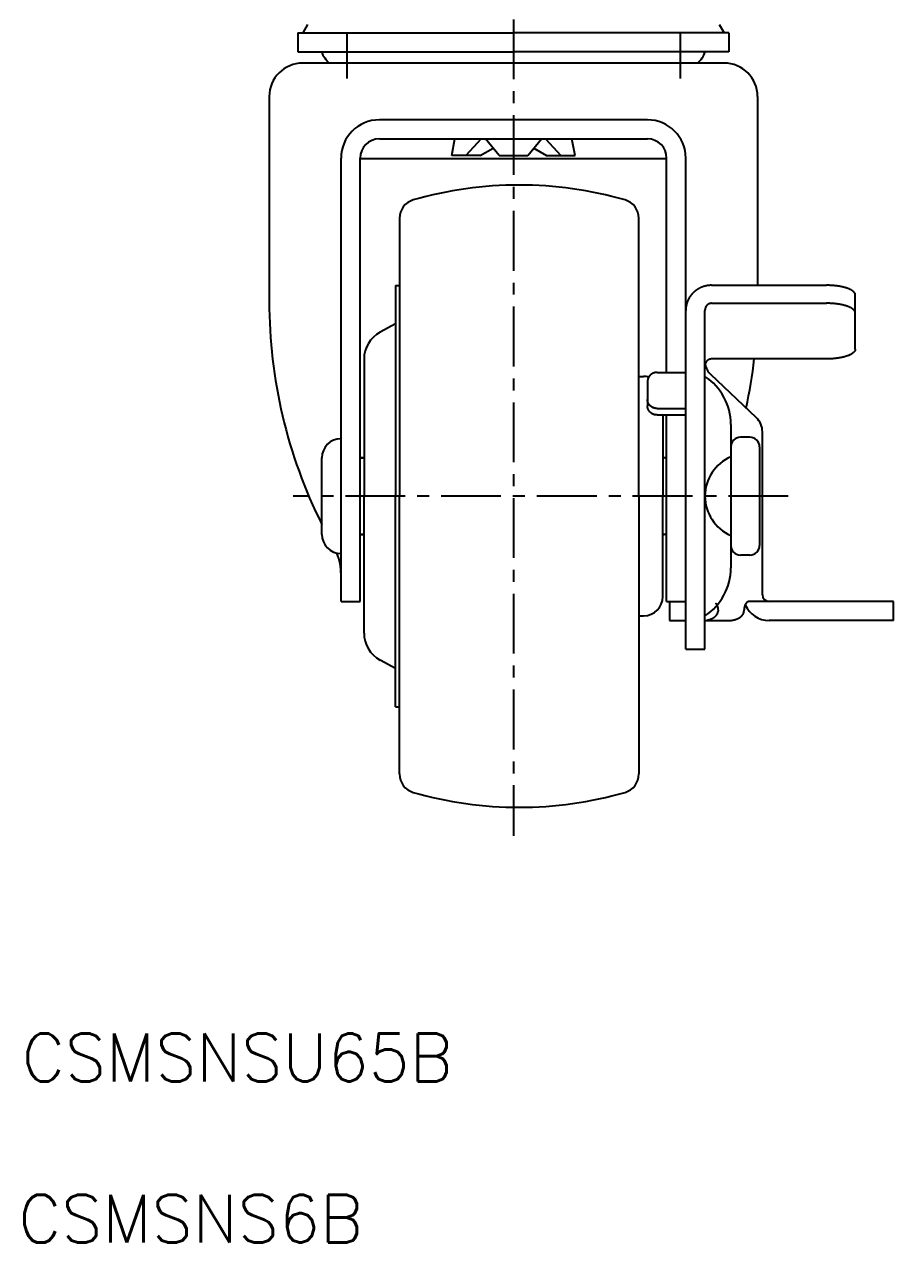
# Model space of a CAD drawing. Extents: x 0 to 216, y -1 to 251.
# Drawn here: x -0.4 to 90.4, y -0.6 to 126.6 of the extents above; entities that cross this region are included whole.
import ezdxf

# ---------------------------------------------------------------- set-up
doc = ezdxf.new("R2010")
doc.units = 0
doc.header["$LTSCALE"] = 5
doc.linetypes.add('CENTER', pattern=[2, 1.25, -0.25, 0.25, -0.25])
doc.layers.get('0').update_dxf_attribs({"linetype": 'CONTINUOUS'})
doc.layers.add('CENTER', color=1, linetype='CENTER')
doc.styles.get("Standard").update_dxf_attribs({"font": 'txt.shx'})

msp = doc.modelspace()

# ---------------------------------------------------------------- linework, layer by layer
at = {"color": 7, "linetype": 'CONTINUOUS'}
for p, q in [((29.180045, 126.607896), (28.670323, 125.725033)), ((72.160602, 126.607896), (72.670323, 125.725033)), ((28.170323, 125.725033), (28.170323, 123.725033)), ((28.170323, 125.725033), (50.670323, 125.725033)), ((73.170323, 125.725033), (50.670323, 125.725033)), ((73.170323, 125.725033), (73.170323, 123.725033)), ((28.170323, 123.725033), (50.670323, 123.725033)), ((73.170323, 123.725033), (50.670323, 123.725033)), ((72.670323, 122.568783), (28.670323, 122.568783)), ((25.170323, 119.068783), (25.170323, 97.686721)), ((76.170323, 119.068783), (76.170323, 99.354199)), ((64.670323, 116.63764), (36.670323, 116.63764)), ((36.670323, 114.645251), (64.670323, 114.645251)), ((44.223425, 112.900033), (44.553934, 114.645251)), ((47.312134, 114.645251), (45.714823, 112.900033)), ((49.178925, 112.900033), (47.753429, 114.645251)), ((52.161722, 112.900033), (53.587217, 114.645251)), ((54.028512, 114.645251), (55.625823, 112.900033)), ((57.117222, 112.900033), (56.786713, 114.645251)), ((47.206222, 112.900033), (48.546756, 113.67399)), ((52.793891, 113.67399), (54.134425, 112.900033)), ((32.670323, 66.328783), (32.670323, 112.63764)), ((34.670323, 66.328783), (34.670323, 112.645251)), ((66.670323, 112.568783), (34.670323, 112.568783)), ((47.206222, 112.900033), (44.223425, 112.900033)), ((49.178925, 112.900033), (52.161722, 112.900033)), ((54.134425, 112.900033), (57.117222, 112.900033)), ((66.670323, 90.250932), (66.670323, 112.645251)), ((68.670323, 61.328783), (68.670323, 112.63764)), ((38.770323, 106.349325), (38.770323, 77.328783)), ((63.770323, 77.328783), (63.770323, 106.349325)), ((38.370323, 99.328783), (38.770323, 99.328783)), ((38.370323, 99.328783), (38.370323, 77.328783)), ((71.370323, 99.354199), (83.370323, 99.354199)), ((86.370323, 92.686532), (86.370323, 98.328138)), ((70.670323, 61.328783), (70.670323, 96.73568)), ((71.370323, 97.474814), (83.370323, 97.474814)), ((38.370323, 95.328783), (36.748038, 94.451402)), ((35.070323, 91.636682), (35.070323, 77.328783)), ((83.370323, 91.660471), (71.370323, 91.660471)), ((63.770323, 89.828783), (64.270323, 89.828783)), ((63.770323, 89.828783), (64.270323, 89.828783)), ((64.670323, 89.31124), (64.670323, 86.747814)), ((65.670323, 90.250932), (68.670323, 90.250932)), ((76.047842, 85.502491), (71.292805, 90.019896)), ((65.670323, 86.492162), (68.670323, 86.492162)), ((65.670323, 85.808121), (68.670323, 85.808121)), ((66.270323, 85.808121), (66.270323, 77.328783)), ((66.670323, 66.328783), (66.670323, 85.808121)), ((73.370323, 84.817795), (73.370323, 77.328783)), ((76.670323, 67.028783), (76.670323, 84.052511)), ((75.370323, 83.478783), (74.370323, 83.478783)), ((76.370323, 82.478783), (76.370323, 72.178783)), ((30.670323, 73.328783), (30.670323, 81.328783)), ((34.670323, 81.328783), (35.070323, 81.328783)), ((35.070323, 81.328783), (34.670323, 81.328783)), ((66.670323, 81.328783), (66.270323, 81.328783)), ((66.270323, 81.328783), (66.420323, 81.328783)), ((35.070323, 63.020883), (35.070323, 77.328783)), ((38.370323, 55.328783), (38.370323, 77.328783)), ((38.770323, 48.308241), (38.770323, 77.328783)), ((63.770323, 77.328783), (63.770323, 48.308241)), ((66.270323, 68.849444), (66.270323, 77.328783)), ((73.370323, 77.328783), (73.370323, 69.839771)), ((35.070323, 73.328783), (34.670323, 73.328783)), ((34.670323, 73.328783), (35.070323, 73.328783)), ((66.270323, 73.328783), (66.420323, 73.328783)), ((66.670323, 73.328783), (66.270323, 73.328783)), ((66.270323, 66.828783), (66.270323, 73.328783)), ((75.370323, 71.178783), (74.370323, 71.178783)), ((32.670323, 66.328783), (34.670323, 66.328783)), ((66.670323, 66.328783), (68.670323, 66.328783)), ((66.953726, 66.328783), (66.953726, 64.328783)), ((90.370323, 66.328783), (75.28456, 66.328783)), ((90.370323, 64.328783), (90.370323, 66.328783)), ((63.770323, 64.828783), (64.270323, 64.828783)), ((63.770323, 64.828783), (64.270323, 64.828783)), ((66.953726, 64.328783), (68.670323, 64.328783)), ((70.670323, 64.328783), (73.061556, 64.328783)), ((90.370323, 64.328783), (77.370323, 64.328783)), ((68.670323, 61.328783), (70.670323, 61.328783)), ((38.370323, 59.328783), (36.748038, 60.206164)), ((38.370323, 55.328783), (38.770323, 55.328783))]:
    msp.add_line(p, q, dxfattribs=at)
for points in [[(71.3703, 99.3542, 0), (71.3372, 99.354, 0), (71.3041, 99.3534, 0), (71.2709, 99.3524, 0), (71.2378, 99.351, 0), (71.2048, 99.3493, 0), (71.1717, 99.3471, 0), (71.1387, 99.3445, 0), (71.1057, 99.3416, 0), (71.0727, 99.3382, 0), (71.0398, 99.3345, 0), (71.007, 99.3304, 0), (70.9742, 99.3259, 0), (70.9414, 99.3209, 0), (70.9087, 99.3156, 0), (70.8761, 99.31, 0), (70.8436, 99.3039, 0), (70.8111, 99.2974, 0), (70.7787, 99.2906, 0), (70.7465, 99.2833, 0), (70.7143, 99.2757, 0), (70.6822, 99.2677, 0), (70.6502, 99.2593, 0), (70.6183, 99.2506, 0), (70.5866, 99.2414, 0), (70.5549, 99.2319, 0), (70.5234, 99.222, 0), (70.492, 99.2118, 0), (70.4607, 99.2011, 0), (70.4296, 99.1901, 0), (70.3986, 99.1787, 0), (70.3678, 99.167, 0), (70.3371, 99.1549, 0), (70.3065, 99.1424, 0), (70.2762, 99.1296, 0), (70.246, 99.1164, 0), (70.2159, 99.1028, 0), (70.1861, 99.0889, 0), (70.1564, 99.0746, 0), (70.1269, 99.06, 0), (70.0976, 99.045, 0), (70.0684, 99.0297, 0), (70.0395, 99.014, 0), (70.0108, 98.998, 0), (69.9822, 98.9817, 0), (69.9539, 98.965, 0), (69.9258, 98.9479, 0), (69.8979, 98.9306, 0), (69.8703, 98.9129, 0), (69.8428, 98.8949, 0), (69.8156, 98.8765, 0), (69.7887, 98.8579, 0), (69.7619, 98.8389, 0), (69.7354, 98.8196, 0), (69.7092, 98.8, 0), (69.6832, 98.7801, 0), (69.6575, 98.7598, 0), (69.632, 98.7393, 0), (69.6068, 98.7184, 0), (69.5818, 98.6973, 0), (69.5571, 98.6759, 0), (69.5327, 98.6541, 0), (69.5086, 98.6321, 0), (69.4847, 98.6098, 0), (69.4611, 98.5873, 0), (69.4378, 98.5644, 0), (69.4149, 98.5413, 0), (69.3922, 98.5178, 0), (69.3698, 98.4942, 0), (69.3477, 98.4702, 0), (69.3259, 98.446, 0), (69.3044, 98.4216, 0), (69.2832, 98.3969, 0), (69.2623, 98.3719, 0), (69.2418, 98.3467, 0), (69.2216, 98.3212, 0), (69.2017, 98.2955, 0), (69.1821, 98.2696, 0), (69.1628, 98.2434, 0), (69.1439, 98.2171, 0), (69.1254, 98.1905, 0), (69.1071, 98.1636, 0), (69.0892, 98.1366, 0), (69.0717, 98.1093, 0), (69.0545, 98.0819, 0), (69.0376, 98.0542, 0), (69.0211, 98.0263, 0), (69.0049, 97.9983, 0), (68.9891, 97.97, 0), (68.9737, 97.9416, 0), (68.9586, 97.913, 0), (68.9439, 97.8842, 0), (68.9296, 97.8552, 0), (68.9156, 97.8261, 0), (68.902, 97.7968, 0), (68.8887, 97.7674, 0), (68.8758, 97.7377, 0), (68.8634, 97.708, 0), (68.8512, 97.6781, 0), (68.8395, 97.648, 0), (68.8282, 97.6178, 0), (68.8172, 97.5875, 0), (68.8066, 97.5571, 0), (68.7964, 97.5265, 0), (68.7866, 97.4958, 0), (68.7772, 97.465, 0), (68.7681, 97.4341, 0), (68.7595, 97.4031, 0), (68.7512, 97.3719, 0), (68.7434, 97.3407, 0), (68.7359, 97.3094, 0), (68.7289, 97.278, 0), (68.7222, 97.2465, 0), (68.7159, 97.215, 0), (68.7101, 97.1833, 0), (68.7046, 97.1517, 0), (68.6995, 97.1199, 0), (68.6949, 97.0881, 0), (68.6906, 97.0562, 0), (68.6868, 97.0243, 0), (68.6833, 96.9923, 0), (68.6803, 96.9603, 0), (68.6776, 96.9283, 0), (68.6754, 96.8962, 0), (68.6736, 96.8642, 0), (68.6722, 96.8321, 0), (68.6711, 96.7999, 0), (68.6705, 96.7678, 0), (68.6703, 96.7357, 0)], [(86.3703, 98.3281, 0), (86.3701, 98.3407, 0), (86.3694, 98.3533, 0), (86.3683, 98.3659, 0), (86.3667, 98.3785, 0), (86.3647, 98.3911, 0), (86.3622, 98.4036, 0), (86.3593, 98.4162, 0), (86.3559, 98.4287, 0), (86.352, 98.4412, 0), (86.3478, 98.4537, 0), (86.343, 98.4662, 0), (86.3379, 98.4787, 0), (86.3322, 98.4911, 0), (86.3262, 98.5036, 0), (86.3196, 98.5159, 0), (86.3127, 98.5283, 0), (86.3053, 98.5406, 0), (86.2974, 98.5529, 0), (86.2891, 98.5652, 0), (86.2804, 98.5775, 0), (86.2713, 98.5896, 0), (86.2617, 98.6018, 0), (86.2516, 98.6139, 0), (86.2411, 98.626, 0), (86.2302, 98.638, 0), (86.2189, 98.65, 0), (86.2071, 98.6619, 0), (86.195, 98.6738, 0), (86.1823, 98.6856, 0), (86.1693, 98.6974, 0), (86.1558, 98.7091, 0), (86.142, 98.7208, 0), (86.1277, 98.7324, 0), (86.113, 98.7439, 0), (86.0978, 98.7554, 0), (86.0823, 98.7668, 0), (86.0663, 98.7782, 0), (86.05, 98.7895, 0), (86.0332, 98.8007, 0), (86.0161, 98.8118, 0), (85.9985, 98.8229, 0), (85.9806, 98.8339, 0), (85.9622, 98.8448, 0), (85.9435, 98.8556, 0), (85.9244, 98.8664, 0), (85.9049, 98.8771, 0), (85.885, 98.8877, 0), (85.8647, 98.8982, 0), (85.8441, 98.9086, 0), (85.8231, 98.919, 0), (85.8017, 98.9292, 0), (85.7799, 98.9394, 0), (85.7578, 98.9494, 0), (85.7354, 98.9594, 0), (85.7125, 98.9693, 0), (85.6894, 98.9791, 0), (85.6658, 98.9887, 0), (85.6419, 98.9983, 0), (85.6177, 99.0078, 0), (85.5932, 99.0172, 0), (85.5683, 99.0265, 0), (85.5431, 99.0356, 0), (85.5175, 99.0447, 0), (85.4916, 99.0537, 0), (85.4655, 99.0625, 0), (85.4389, 99.0713, 0), (85.4121, 99.0799, 0), (85.385, 99.0884, 0), (85.3576, 99.0968, 0), (85.3298, 99.1051, 0), (85.3018, 99.1132, 0), (85.2735, 99.1213, 0), (85.2449, 99.1292, 0), (85.216, 99.137, 0), (85.1869, 99.1447, 0), (85.1574, 99.1523, 0), (85.1277, 99.1597, 0), (85.0977, 99.167, 0), (85.0675, 99.1742, 0), (85.037, 99.1813, 0), (85.0063, 99.1882, 0), (84.9753, 99.195, 0), (84.9441, 99.2017, 0), (84.9126, 99.2082, 0), (84.8809, 99.2146, 0), (84.849, 99.2209, 0), (84.8169, 99.227, 0), (84.7845, 99.233, 0), (84.7519, 99.2389, 0), (84.7192, 99.2446, 0), (84.6862, 99.2502, 0), (84.653, 99.2557, 0), (84.6196, 99.261, 0), (84.586, 99.2662, 0), (84.5523, 99.2712, 0), (84.5184, 99.2761, 0), (84.4843, 99.2808, 0), (84.45, 99.2854, 0), (84.4156, 99.2899, 0), (84.381, 99.2942, 0), (84.3463, 99.2984, 0), (84.3114, 99.3024, 0), (84.2763, 99.3063, 0), (84.2412, 99.31, 0), (84.2059, 99.3136, 0), (84.1705, 99.317, 0), (84.1349, 99.3203, 0), (84.0993, 99.3234, 0), (84.0635, 99.3264, 0), (84.0276, 99.3293, 0), (83.9917, 99.332, 0), (83.9556, 99.3345, 0), (83.9194, 99.3369, 0), (83.8832, 99.3391, 0), (83.8469, 99.3412, 0), (83.8105, 99.3431, 0), (83.7741, 99.3449, 0), (83.7376, 99.3465, 0), (83.701, 99.3479, 0), (83.6644, 99.3493, 0), (83.6277, 99.3504, 0), (83.591, 99.3514, 0), (83.5543, 99.3523, 0), (83.5175, 99.353, 0), (83.4807, 99.3535, 0), (83.4439, 99.3539, 0), (83.4071, 99.3541, 0), (83.3703, 99.3542, 0)], [(71.3703, 97.4748, 0), (71.3617, 97.4748, 0), (71.3531, 97.4746, 0), (71.3446, 97.4743, 0), (71.336, 97.4739, 0), (71.3274, 97.4734, 0), (71.3188, 97.4728, 0), (71.3103, 97.4721, 0), (71.3017, 97.4713, 0), (71.2932, 97.4703, 0), (71.2846, 97.4693, 0), (71.2761, 97.4681, 0), (71.2676, 97.4668, 0), (71.2591, 97.4654, 0), (71.2506, 97.4639, 0), (71.2422, 97.4623, 0), (71.2338, 97.4606, 0), (71.2253, 97.4588, 0), (71.217, 97.4569, 0), (71.2086, 97.4548, 0), (71.2002, 97.4527, 0), (71.1919, 97.4504, 0), (71.1836, 97.448, 0), (71.1754, 97.4456, 0), (71.1671, 97.443, 0), (71.1589, 97.4403, 0), (71.1507, 97.4375, 0), (71.1426, 97.4346, 0), (71.1345, 97.4316, 0), (71.1264, 97.4285, 0), (71.1184, 97.4253, 0), (71.1104, 97.422, 0), (71.1024, 97.4186, 0), (71.0945, 97.415, 0), (71.0867, 97.4114, 0), (71.0788, 97.4077, 0), (71.071, 97.4038, 0), (71.0633, 97.3999, 0), (71.0556, 97.3959, 0), (71.0479, 97.3918, 0), (71.0403, 97.3875, 0), (71.0328, 97.3832, 0), (71.0253, 97.3788, 0), (71.0178, 97.3743, 0), (71.0105, 97.3697, 0), (71.0031, 97.3649, 0), (70.9958, 97.3601, 0), (70.9886, 97.3552, 0), (70.9814, 97.3502, 0), (70.9743, 97.3452, 0), (70.9673, 97.34, 0), (70.9603, 97.3347, 0), (70.9533, 97.3294, 0), (70.9465, 97.3239, 0), (70.9397, 97.3184, 0), (70.9329, 97.3127, 0), (70.9262, 97.307, 0), (70.9196, 97.3012, 0), (70.9131, 97.2954, 0), (70.9066, 97.2894, 0), (70.9002, 97.2833, 0), (70.8939, 97.2772, 0), (70.8876, 97.271, 0), (70.8815, 97.2647, 0), (70.8753, 97.2583, 0), (70.8693, 97.2519, 0), (70.8634, 97.2453, 0), (70.8575, 97.2387, 0), (70.8517, 97.2321, 0), (70.8459, 97.2253, 0), (70.8403, 97.2185, 0), (70.8347, 97.2116, 0), (70.8292, 97.2046, 0), (70.8238, 97.1975, 0), (70.8185, 97.1904, 0), (70.8132, 97.1832, 0), (70.8081, 97.176, 0), (70.803, 97.1687, 0), (70.798, 97.1613, 0), (70.7931, 97.1538, 0), (70.7883, 97.1463, 0), (70.7836, 97.1387, 0), (70.7789, 97.1311, 0), (70.7744, 97.1234, 0), (70.7699, 97.1157, 0), (70.7655, 97.1079, 0), (70.7613, 97.1, 0), (70.7571, 97.0921, 0), (70.753, 97.0841, 0), (70.749, 97.0761, 0), (70.7451, 97.068, 0), (70.7413, 97.0599, 0), (70.7375, 97.0517, 0), (70.7339, 97.0435, 0), (70.7304, 97.0352, 0), (70.7269, 97.0269, 0), (70.7236, 97.0185, 0), (70.7204, 97.0101, 0), (70.7172, 97.0017, 0), (70.7142, 96.9932, 0), (70.7112, 96.9847, 0), (70.7084, 96.9761, 0), (70.7057, 96.9675, 0), (70.703, 96.9589, 0), (70.7005, 96.9502, 0), (70.698, 96.9415, 0), (70.6957, 96.9328, 0), (70.6934, 96.9241, 0), (70.6913, 96.9153, 0), (70.6893, 96.9065, 0), (70.6873, 96.8976, 0), (70.6855, 96.8888, 0), (70.6838, 96.8799, 0), (70.6821, 96.871, 0), (70.6806, 96.862, 0), (70.6792, 96.8531, 0), (70.6779, 96.8441, 0), (70.6767, 96.8352, 0), (70.6756, 96.8262, 0), (70.6746, 96.8171, 0), (70.6737, 96.8081, 0), (70.6729, 96.7991, 0), (70.6722, 96.7901, 0), (70.6716, 96.781, 0), (70.6712, 96.7719, 0), (70.6708, 96.7629, 0), (70.6705, 96.7538, 0), (70.6704, 96.7448, 0), (70.6703, 96.7357, 0)], [(86.3703, 96.4488, 0), (86.3701, 96.4613, 0), (86.3694, 96.4739, 0), (86.3683, 96.4865, 0), (86.3667, 96.4991, 0), (86.3647, 96.5117, 0), (86.3622, 96.5242, 0), (86.3593, 96.5368, 0), (86.3559, 96.5493, 0), (86.352, 96.5618, 0), (86.3478, 96.5744, 0), (86.343, 96.5868, 0), (86.3379, 96.5993, 0), (86.3322, 96.6118, 0), (86.3262, 96.6242, 0), (86.3196, 96.6366, 0), (86.3127, 96.6489, 0), (86.3053, 96.6613, 0), (86.2974, 96.6736, 0), (86.2891, 96.6858, 0), (86.2804, 96.6981, 0), (86.2713, 96.7103, 0), (86.2617, 96.7224, 0), (86.2516, 96.7345, 0), (86.2411, 96.7466, 0), (86.2302, 96.7586, 0), (86.2189, 96.7706, 0), (86.2071, 96.7825, 0), (86.195, 96.7944, 0), (86.1823, 96.8063, 0), (86.1693, 96.818, 0), (86.1558, 96.8297, 0), (86.142, 96.8414, 0), (86.1277, 96.853, 0), (86.113, 96.8646, 0), (86.0978, 96.876, 0), (86.0823, 96.8875, 0), (86.0663, 96.8988, 0), (86.05, 96.9101, 0), (86.0332, 96.9213, 0), (86.0161, 96.9324, 0), (85.9985, 96.9435, 0), (85.9806, 96.9545, 0), (85.9622, 96.9654, 0), (85.9435, 96.9763, 0), (85.9244, 96.987, 0), (85.9049, 96.9977, 0), (85.885, 97.0083, 0), (85.8647, 97.0188, 0), (85.8441, 97.0292, 0), (85.8231, 97.0396, 0), (85.8017, 97.0498, 0), (85.7799, 97.06, 0), (85.7578, 97.07, 0), (85.7354, 97.08, 0), (85.7125, 97.0899, 0), (85.6894, 97.0997, 0), (85.6658, 97.1094, 0), (85.6419, 97.1189, 0), (85.6177, 97.1284, 0), (85.5932, 97.1378, 0), (85.5683, 97.1471, 0), (85.5431, 97.1563, 0), (85.5175, 97.1653, 0), (85.4916, 97.1743, 0), (85.4655, 97.1831, 0), (85.4389, 97.1919, 0), (85.4121, 97.2005, 0), (85.385, 97.209, 0), (85.3576, 97.2174, 0), (85.3298, 97.2257, 0), (85.3018, 97.2339, 0), (85.2735, 97.2419, 0), (85.2449, 97.2498, 0), (85.216, 97.2576, 0), (85.1869, 97.2653, 0), (85.1574, 97.2729, 0), (85.1277, 97.2803, 0), (85.0977, 97.2876, 0), (85.0675, 97.2948, 0), (85.037, 97.3019, 0), (85.0063, 97.3088, 0), (84.9753, 97.3156, 0), (84.9441, 97.3223, 0), (84.9126, 97.3288, 0), (84.8809, 97.3352, 0), (84.849, 97.3415, 0), (84.8169, 97.3477, 0), (84.7845, 97.3537, 0), (84.7519, 97.3595, 0), (84.7192, 97.3653, 0), (84.6862, 97.3708, 0), (84.653, 97.3763, 0), (84.6196, 97.3816, 0), (84.586, 97.3868, 0), (84.5523, 97.3918, 0), (84.5184, 97.3967, 0), (84.4843, 97.4015, 0), (84.45, 97.4061, 0), (84.4156, 97.4105, 0), (84.381, 97.4148, 0), (84.3463, 97.419, 0), (84.3114, 97.423, 0), (84.2763, 97.4269, 0), (84.2412, 97.4306, 0), (84.2059, 97.4342, 0), (84.1705, 97.4376, 0), (84.1349, 97.4409, 0), (84.0993, 97.4441, 0), (84.0635, 97.447, 0), (84.0276, 97.4499, 0), (83.9917, 97.4526, 0), (83.9556, 97.4551, 0), (83.9194, 97.4575, 0), (83.8832, 97.4597, 0), (83.8469, 97.4618, 0), (83.8105, 97.4637, 0), (83.7741, 97.4655, 0), (83.7376, 97.4671, 0), (83.701, 97.4686, 0), (83.6644, 97.4699, 0), (83.6277, 97.471, 0), (83.591, 97.472, 0), (83.5543, 97.4729, 0), (83.5175, 97.4736, 0), (83.4807, 97.4741, 0), (83.4439, 97.4745, 0), (83.4071, 97.4747, 0), (83.3703, 97.4748, 0)], [(71.3703, 91.6605, 0), (71.3617, 91.6604, 0), (71.3531, 91.6602, 0), (71.3446, 91.66, 0), (71.336, 91.6596, 0), (71.3274, 91.6591, 0), (71.3188, 91.6585, 0), (71.3103, 91.6577, 0), (71.3017, 91.6569, 0), (71.2932, 91.656, 0), (71.2846, 91.6549, 0), (71.2761, 91.6537, 0), (71.2676, 91.6525, 0), (71.2591, 91.6511, 0), (71.2506, 91.6496, 0), (71.2422, 91.648, 0), (71.2338, 91.6463, 0), (71.2253, 91.6444, 0), (71.217, 91.6425, 0), (71.2086, 91.6405, 0), (71.2002, 91.6383, 0), (71.1919, 91.6361, 0), (71.1836, 91.6337, 0), (71.1754, 91.6312, 0), (71.1671, 91.6286, 0), (71.1589, 91.626, 0), (71.1507, 91.6232, 0), (71.1426, 91.6203, 0), (71.1345, 91.6173, 0), (71.1264, 91.6142, 0), (71.1184, 91.6109, 0), (71.1104, 91.6076, 0), (71.1024, 91.6042, 0), (71.0945, 91.6007, 0), (71.0867, 91.5971, 0), (71.0788, 91.5933, 0), (71.071, 91.5895, 0), (71.0633, 91.5856, 0), (71.0556, 91.5815, 0), (71.0479, 91.5774, 0), (71.0403, 91.5732, 0), (71.0328, 91.5689, 0), (71.0253, 91.5644, 0), (71.0178, 91.5599, 0), (71.0105, 91.5553, 0), (71.0031, 91.5506, 0), (70.9958, 91.5458, 0), (70.9886, 91.5409, 0), (70.9814, 91.5359, 0), (70.9743, 91.5308, 0), (70.9673, 91.5256, 0), (70.9603, 91.5204, 0), (70.9533, 91.515, 0), (70.9465, 91.5096, 0), (70.9397, 91.504, 0), (70.9329, 91.4984, 0), (70.9262, 91.4927, 0), (70.9196, 91.4869, 0), (70.9131, 91.481, 0), (70.9066, 91.475, 0), (70.9002, 91.469, 0), (70.8939, 91.4629, 0), (70.8876, 91.4567, 0), (70.8815, 91.4504, 0), (70.8753, 91.444, 0), (70.8693, 91.4375, 0), (70.8634, 91.431, 0), (70.8575, 91.4244, 0), (70.8517, 91.4177, 0), (70.8459, 91.411, 0), (70.8403, 91.4041, 0), (70.8347, 91.3972, 0), (70.8292, 91.3902, 0), (70.8238, 91.3832, 0), (70.8185, 91.3761, 0), (70.8132, 91.3689, 0), (70.8081, 91.3616, 0), (70.803, 91.3543, 0), (70.798, 91.3469, 0), (70.7931, 91.3395, 0), (70.7883, 91.332, 0), (70.7836, 91.3244, 0), (70.7789, 91.3168, 0), (70.7744, 91.3091, 0), (70.7699, 91.3013, 0), (70.7655, 91.2935, 0), (70.7613, 91.2857, 0), (70.7571, 91.2777, 0), (70.753, 91.2698, 0), (70.749, 91.2617, 0), (70.7451, 91.2537, 0), (70.7413, 91.2455, 0), (70.7375, 91.2374, 0), (70.7339, 91.2291, 0), (70.7304, 91.2209, 0), (70.7269, 91.2125, 0), (70.7236, 91.2042, 0), (70.7204, 91.1958, 0), (70.7172, 91.1873, 0), (70.7142, 91.1789, 0), (70.7112, 91.1703, 0), (70.7084, 91.1618, 0), (70.7057, 91.1532, 0), (70.703, 91.1446, 0), (70.7005, 91.1359, 0), (70.698, 91.1272, 0), (70.6957, 91.1185, 0), (70.6934, 91.1097, 0), (70.6913, 91.1009, 0), (70.6893, 91.0921, 0), (70.6873, 91.0833, 0), (70.6855, 91.0744, 0), (70.6838, 91.0655, 0), (70.6821, 91.0566, 0), (70.6806, 91.0477, 0), (70.6792, 91.0388, 0), (70.6779, 91.0298, 0), (70.6767, 91.0208, 0), (70.6756, 91.0118, 0), (70.6746, 91.0028, 0), (70.6737, 90.9938, 0), (70.6729, 90.9848, 0), (70.6722, 90.9757, 0), (70.6716, 90.9667, 0), (70.6712, 90.9576, 0), (70.6708, 90.9485, 0), (70.6705, 90.9395, 0), (70.6704, 90.9304, 0), (70.6703, 90.9213, 0)], [(86.3703, 92.6865, 0), (86.3701, 92.6739, 0), (86.3694, 92.6614, 0), (86.3683, 92.6488, 0), (86.3667, 92.6362, 0), (86.3647, 92.6236, 0), (86.3622, 92.6111, 0), (86.3593, 92.5985, 0), (86.3559, 92.586, 0), (86.352, 92.5734, 0), (86.3478, 92.5609, 0), (86.343, 92.5484, 0), (86.3379, 92.536, 0), (86.3322, 92.5235, 0), (86.3262, 92.5111, 0), (86.3196, 92.4987, 0), (86.3127, 92.4864, 0), (86.3053, 92.474, 0), (86.2974, 92.4617, 0), (86.2891, 92.4495, 0), (86.2804, 92.4372, 0), (86.2713, 92.425, 0), (86.2617, 92.4129, 0), (86.2516, 92.4008, 0), (86.2411, 92.3887, 0), (86.2302, 92.3767, 0), (86.2189, 92.3647, 0), (86.2071, 92.3527, 0), (86.195, 92.3409, 0), (86.1823, 92.329, 0), (86.1693, 92.3173, 0), (86.1558, 92.3055, 0), (86.142, 92.2939, 0), (86.1277, 92.2823, 0), (86.113, 92.2707, 0), (86.0978, 92.2593, 0), (86.0823, 92.2478, 0), (86.0663, 92.2365, 0), (86.05, 92.2252, 0), (86.0332, 92.214, 0), (86.0161, 92.2029, 0), (85.9985, 92.1918, 0), (85.9806, 92.1808, 0), (85.9622, 92.1699, 0), (85.9435, 92.159, 0), (85.9244, 92.1483, 0), (85.9049, 92.1376, 0), (85.885, 92.127, 0), (85.8647, 92.1165, 0), (85.8441, 92.1061, 0), (85.8231, 92.0957, 0), (85.8017, 92.0855, 0), (85.7799, 92.0753, 0), (85.7578, 92.0652, 0), (85.7354, 92.0553, 0), (85.7125, 92.0454, 0), (85.6894, 92.0356, 0), (85.6658, 92.0259, 0), (85.6419, 92.0163, 0), (85.6177, 92.0069, 0), (85.5932, 91.9975, 0), (85.5683, 91.9882, 0), (85.5431, 91.979, 0), (85.5175, 91.97, 0), (85.4916, 91.961, 0), (85.4655, 91.9521, 0), (85.4389, 91.9434, 0), (85.4121, 91.9348, 0), (85.385, 91.9263, 0), (85.3576, 91.9179, 0), (85.3298, 91.9096, 0), (85.3018, 91.9014, 0), (85.2735, 91.8934, 0), (85.2449, 91.8854, 0), (85.216, 91.8776, 0), (85.1869, 91.87, 0), (85.1574, 91.8624, 0), (85.1277, 91.855, 0), (85.0977, 91.8476, 0), (85.0675, 91.8405, 0), (85.037, 91.8334, 0), (85.0063, 91.8265, 0), (84.9753, 91.8197, 0), (84.9441, 91.813, 0), (84.9126, 91.8065, 0), (84.8809, 91.8, 0), (84.849, 91.7938, 0), (84.8169, 91.7876, 0), (84.7845, 91.7816, 0), (84.7519, 91.7758, 0), (84.7192, 91.77, 0), (84.6862, 91.7644, 0), (84.653, 91.759, 0), (84.6196, 91.7537, 0), (84.586, 91.7485, 0), (84.5523, 91.7435, 0), (84.5184, 91.7386, 0), (84.4843, 91.7338, 0), (84.45, 91.7292, 0), (84.4156, 91.7248, 0), (84.381, 91.7205, 0), (84.3463, 91.7163, 0), (84.3114, 91.7123, 0), (84.2763, 91.7084, 0), (84.2412, 91.7047, 0), (84.2059, 91.7011, 0), (84.1705, 91.6976, 0), (84.1349, 91.6944, 0), (84.0993, 91.6912, 0), (84.0635, 91.6882, 0), (84.0276, 91.6854, 0), (83.9917, 91.6827, 0), (83.9556, 91.6802, 0), (83.9194, 91.6778, 0), (83.8832, 91.6756, 0), (83.8469, 91.6735, 0), (83.8105, 91.6716, 0), (83.7741, 91.6698, 0), (83.7376, 91.6682, 0), (83.701, 91.6667, 0), (83.6644, 91.6654, 0), (83.6277, 91.6643, 0), (83.591, 91.6633, 0), (83.5543, 91.6624, 0), (83.5175, 91.6617, 0), (83.4807, 91.6612, 0), (83.4439, 91.6608, 0), (83.4071, 91.6605, 0), (83.3703, 91.6605, 0)], [(65.6703, 90.2509, 0), (65.6581, 90.2509, 0), (65.6458, 90.2506, 0), (65.6335, 90.2503, 0), (65.6213, 90.2498, 0), (65.609, 90.2492, 0), (65.5968, 90.2484, 0), (65.5845, 90.2475, 0), (65.5723, 90.2464, 0), (65.5601, 90.2452, 0), (65.5479, 90.2439, 0), (65.5357, 90.2424, 0), (65.5236, 90.2408, 0), (65.5115, 90.239, 0), (65.4994, 90.2371, 0), (65.4873, 90.2351, 0), (65.4752, 90.2329, 0), (65.4632, 90.2306, 0), (65.4512, 90.2281, 0), (65.4393, 90.2255, 0), (65.4273, 90.2228, 0), (65.4155, 90.2199, 0), (65.4036, 90.2169, 0), (65.3918, 90.2137, 0), (65.38, 90.2105, 0), (65.3683, 90.2071, 0), (65.3566, 90.2035, 0), (65.345, 90.1998, 0), (65.3334, 90.196, 0), (65.3219, 90.1921, 0), (65.3104, 90.188, 0), (65.299, 90.1838, 0), (65.2876, 90.1794, 0), (65.2763, 90.1749, 0), (65.2651, 90.1703, 0), (65.2539, 90.1656, 0), (65.2428, 90.1607, 0), (65.2317, 90.1557, 0), (65.2207, 90.1506, 0), (65.2098, 90.1453, 0), (65.1989, 90.14, 0), (65.1881, 90.1345, 0), (65.1774, 90.1289, 0), (65.1668, 90.1231, 0), (65.1562, 90.1172, 0), (65.1457, 90.1113, 0), (65.1353, 90.1051, 0), (65.125, 90.0989, 0), (65.1148, 90.0926, 0), (65.1046, 90.0861, 0), (65.0945, 90.0795, 0), (65.0845, 90.0728, 0), (65.0746, 90.066, 0), (65.0648, 90.0591, 0), (65.0551, 90.052, 0), (65.0455, 90.0449, 0), (65.0359, 90.0376, 0), (65.0265, 90.0303, 0), (65.0172, 90.0228, 0), (65.0079, 90.0152, 0), (64.9988, 90.0075, 0), (64.9897, 89.9997, 0), (64.9808, 89.9918, 0), (64.9719, 89.9838, 0), (64.9632, 89.9757, 0), (64.9546, 89.9675, 0), (64.9461, 89.9592, 0), (64.9377, 89.9508, 0), (64.9294, 89.9423, 0), (64.9212, 89.9337, 0), (64.9131, 89.925, 0), (64.9052, 89.9162, 0), (64.8973, 89.9074, 0), (64.8896, 89.8984, 0), (64.882, 89.8894, 0), (64.8745, 89.8802, 0), (64.8671, 89.871, 0), (64.8599, 89.8617, 0), (64.8527, 89.8523, 0), (64.8457, 89.8429, 0), (64.8389, 89.8333, 0), (64.8321, 89.8237, 0), (64.8255, 89.814, 0), (64.819, 89.8042, 0), (64.8126, 89.7943, 0), (64.8064, 89.7844, 0), (64.8002, 89.7744, 0), (64.7943, 89.7643, 0), (64.7884, 89.7542, 0), (64.7827, 89.744, 0), (64.7771, 89.7337, 0), (64.7716, 89.7234, 0), (64.7663, 89.713, 0), (64.7612, 89.7026, 0), (64.7561, 89.692, 0), (64.7512, 89.6815, 0), (64.7464, 89.6708, 0), (64.7418, 89.6602, 0), (64.7373, 89.6494, 0), (64.733, 89.6386, 0), (64.7288, 89.6278, 0), (64.7247, 89.6169, 0), (64.7208, 89.606, 0), (64.717, 89.595, 0), (64.7134, 89.584, 0), (64.7099, 89.573, 0), (64.7065, 89.5619, 0), (64.7033, 89.5507, 0), (64.7003, 89.5396, 0), (64.6974, 89.5284, 0), (64.6946, 89.5171, 0), (64.692, 89.5059, 0), (64.6895, 89.4946, 0), (64.6872, 89.4832, 0), (64.685, 89.4719, 0), (64.683, 89.4605, 0), (64.6811, 89.4491, 0), (64.6794, 89.4377, 0), (64.6778, 89.4263, 0), (64.6764, 89.4148, 0), (64.6751, 89.4033, 0), (64.674, 89.3919, 0), (64.673, 89.3804, 0), (64.6722, 89.3689, 0), (64.6715, 89.3573, 0), (64.671, 89.3458, 0), (64.6706, 89.3343, 0), (64.6704, 89.3228, 0), (64.6703, 89.3112, 0)], [(65.6703, 86.4922, 0), (65.6581, 86.4922, 0), (65.6458, 86.4924, 0), (65.6335, 86.4928, 0), (65.6213, 86.4933, 0), (65.609, 86.4939, 0), (65.5968, 86.4947, 0), (65.5845, 86.4956, 0), (65.5723, 86.4967, 0), (65.5601, 86.4979, 0), (65.5479, 86.4992, 0), (65.5357, 86.5007, 0), (65.5236, 86.5023, 0), (65.5115, 86.5041, 0), (65.4994, 86.506, 0), (65.4873, 86.508, 0), (65.4752, 86.5102, 0), (65.4632, 86.5125, 0), (65.4512, 86.515, 0), (65.4393, 86.5176, 0), (65.4273, 86.5203, 0), (65.4155, 86.5232, 0), (65.4036, 86.5262, 0), (65.3918, 86.5293, 0), (65.38, 86.5326, 0), (65.3683, 86.536, 0), (65.3566, 86.5396, 0), (65.345, 86.5433, 0), (65.3334, 86.5471, 0), (65.3219, 86.551, 0), (65.3104, 86.5551, 0), (65.299, 86.5593, 0), (65.2876, 86.5637, 0), (65.2763, 86.5682, 0), (65.2651, 86.5728, 0), (65.2539, 86.5775, 0), (65.2428, 86.5824, 0), (65.2317, 86.5874, 0), (65.2207, 86.5925, 0), (65.2098, 86.5977, 0), (65.1989, 86.6031, 0), (65.1881, 86.6086, 0), (65.1774, 86.6142, 0), (65.1668, 86.62, 0), (65.1562, 86.6259, 0), (65.1457, 86.6318, 0), (65.1353, 86.638, 0), (65.125, 86.6442, 0), (65.1148, 86.6505, 0), (65.1046, 86.657, 0), (65.0945, 86.6636, 0), (65.0845, 86.6703, 0), (65.0746, 86.6771, 0), (65.0648, 86.684, 0), (65.0551, 86.6911, 0), (65.0455, 86.6982, 0), (65.0359, 86.7055, 0), (65.0265, 86.7128, 0), (65.0172, 86.7203, 0), (65.0079, 86.7279, 0), (64.9988, 86.7356, 0), (64.9897, 86.7434, 0), (64.9808, 86.7513, 0), (64.9719, 86.7593, 0), (64.9632, 86.7674, 0), (64.9546, 86.7756, 0), (64.9461, 86.7839, 0), (64.9377, 86.7923, 0), (64.9294, 86.8008, 0), (64.9212, 86.8094, 0), (64.9131, 86.8181, 0), (64.9052, 86.8269, 0), (64.8973, 86.8357, 0), (64.8896, 86.8447, 0), (64.882, 86.8537, 0), (64.8745, 86.8629, 0), (64.8671, 86.8721, 0), (64.8599, 86.8814, 0), (64.8527, 86.8908, 0), (64.8457, 86.9002, 0), (64.8389, 86.9098, 0), (64.8321, 86.9194, 0), (64.8255, 86.9291, 0), (64.819, 86.9389, 0), (64.8126, 86.9488, 0), (64.8064, 86.9587, 0), (64.8002, 86.9687, 0), (64.7943, 86.9787, 0), (64.7884, 86.9889, 0), (64.7827, 86.9991, 0), (64.7771, 87.0094, 0), (64.7716, 87.0197, 0), (64.7663, 87.0301, 0), (64.7612, 87.0405, 0), (64.7561, 87.0511, 0), (64.7512, 87.0616, 0), (64.7464, 87.0722, 0), (64.7418, 87.0829, 0), (64.7373, 87.0937, 0), (64.733, 87.1044, 0), (64.7288, 87.1153, 0), (64.7247, 87.1262, 0), (64.7208, 87.1371, 0), (64.717, 87.1481, 0), (64.7134, 87.1591, 0), (64.7099, 87.1701, 0), (64.7065, 87.1812, 0), (64.7033, 87.1924, 0), (64.7003, 87.2035, 0), (64.6974, 87.2147, 0), (64.6946, 87.226, 0), (64.692, 87.2372, 0), (64.6895, 87.2485, 0), (64.6872, 87.2599, 0), (64.685, 87.2712, 0), (64.683, 87.2826, 0), (64.6811, 87.294, 0), (64.6794, 87.3054, 0), (64.6778, 87.3168, 0), (64.6764, 87.3283, 0), (64.6751, 87.3397, 0), (64.674, 87.3512, 0), (64.673, 87.3627, 0), (64.6722, 87.3742, 0), (64.6715, 87.3857, 0), (64.671, 87.3973, 0), (64.6706, 87.4088, 0), (64.6704, 87.4203, 0), (64.6703, 87.4319, 0)], [(65.6703, 85.8081, 0), (65.6581, 85.8082, 0), (65.6458, 85.8084, 0), (65.6335, 85.8088, 0), (65.6213, 85.8093, 0), (65.609, 85.8099, 0), (65.5968, 85.8107, 0), (65.5845, 85.8116, 0), (65.5723, 85.8126, 0), (65.5601, 85.8138, 0), (65.5479, 85.8152, 0), (65.5357, 85.8167, 0), (65.5236, 85.8183, 0), (65.5115, 85.8201, 0), (65.4994, 85.822, 0), (65.4873, 85.824, 0), (65.4752, 85.8262, 0), (65.4632, 85.8285, 0), (65.4512, 85.831, 0), (65.4393, 85.8335, 0), (65.4273, 85.8363, 0), (65.4155, 85.8392, 0), (65.4036, 85.8422, 0), (65.3918, 85.8453, 0), (65.38, 85.8486, 0), (65.3683, 85.852, 0), (65.3566, 85.8555, 0), (65.345, 85.8592, 0), (65.3334, 85.8631, 0), (65.3219, 85.867, 0), (65.3104, 85.8711, 0), (65.299, 85.8753, 0), (65.2876, 85.8797, 0), (65.2763, 85.8841, 0), (65.2651, 85.8887, 0), (65.2539, 85.8935, 0), (65.2428, 85.8983, 0), (65.2317, 85.9033, 0), (65.2207, 85.9085, 0), (65.2098, 85.9137, 0), (65.1989, 85.9191, 0), (65.1881, 85.9246, 0), (65.1774, 85.9302, 0), (65.1668, 85.9359, 0), (65.1562, 85.9418, 0), (65.1457, 85.9478, 0), (65.1353, 85.9539, 0), (65.125, 85.9601, 0), (65.1148, 85.9665, 0), (65.1046, 85.973, 0), (65.0945, 85.9795, 0), (65.0845, 85.9862, 0), (65.0746, 85.993, 0), (65.0648, 86, 0), (65.0551, 86.007, 0), (65.0455, 86.0142, 0), (65.0359, 86.0214, 0), (65.0265, 86.0288, 0), (65.0172, 86.0363, 0), (65.0079, 86.0439, 0), (64.9988, 86.0515, 0), (64.9897, 86.0593, 0), (64.9808, 86.0672, 0), (64.9719, 86.0752, 0), (64.9632, 86.0834, 0), (64.9546, 86.0916, 0), (64.9461, 86.0999, 0), (64.9377, 86.1083, 0), (64.9294, 86.1168, 0), (64.9212, 86.1253, 0), (64.9131, 86.134, 0), (64.9052, 86.1428, 0), (64.8973, 86.1517, 0), (64.8896, 86.1606, 0), (64.882, 86.1697, 0), (64.8745, 86.1788, 0), (64.8671, 86.188, 0), (64.8599, 86.1973, 0), (64.8527, 86.2067, 0), (64.8457, 86.2162, 0), (64.8389, 86.2257, 0), (64.8321, 86.2354, 0), (64.8255, 86.2451, 0), (64.819, 86.2549, 0), (64.8126, 86.2647, 0), (64.8064, 86.2746, 0), (64.8002, 86.2846, 0), (64.7943, 86.2947, 0), (64.7884, 86.3048, 0), (64.7827, 86.315, 0), (64.7771, 86.3253, 0), (64.7716, 86.3356, 0), (64.7663, 86.346, 0), (64.7612, 86.3565, 0), (64.7561, 86.367, 0), (64.7512, 86.3776, 0), (64.7464, 86.3882, 0), (64.7418, 86.3989, 0), (64.7373, 86.4096, 0), (64.733, 86.4204, 0), (64.7288, 86.4312, 0), (64.7247, 86.4421, 0), (64.7208, 86.453, 0), (64.717, 86.464, 0), (64.7134, 86.475, 0), (64.7099, 86.4861, 0), (64.7065, 86.4972, 0), (64.7033, 86.5083, 0), (64.7003, 86.5195, 0), (64.6974, 86.5307, 0), (64.6946, 86.5419, 0), (64.692, 86.5532, 0), (64.6895, 86.5645, 0), (64.6872, 86.5758, 0), (64.685, 86.5872, 0), (64.683, 86.5985, 0), (64.6811, 86.6099, 0), (64.6794, 86.6213, 0), (64.6778, 86.6328, 0), (64.6764, 86.6442, 0), (64.6751, 86.6557, 0), (64.674, 86.6672, 0), (64.673, 86.6787, 0), (64.6722, 86.6902, 0), (64.6715, 86.7017, 0), (64.671, 86.7132, 0), (64.6706, 86.7248, 0), (64.6704, 86.7363, 0), (64.6703, 86.7478, 0)], [(75.2846, 66.3288, 0), (75.2779, 66.3287, 0), (75.2713, 66.3285, 0), (75.2646, 66.3281, 0), (75.258, 66.3276, 0), (75.2514, 66.3269, 0), (75.2448, 66.3261, 0), (75.2381, 66.3251, 0), (75.2315, 66.324, 0), (75.2249, 66.3227, 0), (75.2183, 66.3213, 0), (75.2117, 66.3197, 0), (75.2052, 66.318, 0), (75.1986, 66.3161, 0), (75.192, 66.3141, 0), (75.1855, 66.3119, 0), (75.179, 66.3096, 0), (75.1725, 66.3071, 0), (75.166, 66.3045, 0), (75.1595, 66.3017, 0), (75.1531, 66.2988, 0), (75.1466, 66.2958, 0), (75.1402, 66.2926, 0), (75.1338, 66.2892, 0), (75.1275, 66.2857, 0), (75.1211, 66.2821, 0), (75.1148, 66.2783, 0), (75.1085, 66.2744, 0), (75.1023, 66.2703, 0), (75.096, 66.2661, 0), (75.0898, 66.2618, 0), (75.0836, 66.2573, 0), (75.0775, 66.2527, 0), (75.0714, 66.2479, 0), (75.0653, 66.243, 0), (75.0592, 66.238, 0), (75.0532, 66.2328, 0), (75.0472, 66.2275, 0), (75.0413, 66.222, 0), (75.0353, 66.2164, 0), (75.0295, 66.2107, 0), (75.0236, 66.2049, 0), (75.0178, 66.1989, 0), (75.0121, 66.1928, 0), (75.0064, 66.1865, 0), (75.0007, 66.1801, 0), (74.995, 66.1736, 0), (74.9895, 66.167, 0), (74.9839, 66.1603, 0), (74.9784, 66.1534, 0), (74.973, 66.1464, 0), (74.9676, 66.1392, 0), (74.9622, 66.132, 0), (74.9569, 66.1246, 0), (74.9516, 66.1171, 0), (74.9464, 66.1095, 0), (74.9413, 66.1018, 0), (74.9362, 66.094, 0), (74.9311, 66.086, 0), (74.9261, 66.0779, 0), (74.9211, 66.0697, 0), (74.9163, 66.0614, 0), (74.9114, 66.053, 0), (74.9066, 66.0445, 0), (74.9019, 66.0359, 0), (74.8972, 66.0272, 0), (74.8926, 66.0183, 0), (74.8881, 66.0094, 0), (74.8836, 66.0003, 0), (74.8792, 65.9912, 0), (74.8748, 65.982, 0), (74.8705, 65.9726, 0), (74.8663, 65.9632, 0), (74.8621, 65.9536, 0), (74.858, 65.944, 0), (74.8539, 65.9343, 0), (74.8499, 65.9245, 0), (74.846, 65.9146, 0), (74.8421, 65.9046, 0), (74.8383, 65.8945, 0), (74.8346, 65.8844, 0), (74.831, 65.8741, 0), (74.8274, 65.8638, 0), (74.8239, 65.8534, 0), (74.8204, 65.8429, 0), (74.817, 65.8323, 0), (74.8137, 65.8217, 0), (74.8105, 65.811, 0), (74.8073, 65.8002, 0), (74.8042, 65.7893, 0), (74.8012, 65.7784, 0), (74.7982, 65.7674, 0), (74.7954, 65.7563, 0), (74.7926, 65.7452, 0), (74.7898, 65.734, 0), (74.7872, 65.7228, 0), (74.7846, 65.7115, 0), (74.7821, 65.7001, 0), (74.7797, 65.6887, 0), (74.7773, 65.6772, 0), (74.775, 65.6657, 0), (74.7729, 65.6541, 0), (74.7707, 65.6425, 0), (74.7687, 65.6308, 0), (74.7667, 65.6191, 0), (74.7648, 65.6073, 0), (74.763, 65.5955, 0), (74.7613, 65.5836, 0), (74.7596, 65.5718, 0), (74.7581, 65.5598, 0), (74.7566, 65.5479, 0), (74.7551, 65.5359, 0), (74.7538, 65.5239, 0), (74.7526, 65.5118, 0), (74.7514, 65.4997, 0), (74.7503, 65.4876, 0), (74.7493, 65.4755, 0), (74.7483, 65.4634, 0), (74.7475, 65.4512, 0), (74.7467, 65.439, 0), (74.746, 65.4268, 0), (74.7454, 65.4146, 0), (74.7449, 65.4023, 0), (74.7444, 65.3901, 0), (74.7441, 65.3779, 0), (74.7438, 65.3656, 0), (74.7436, 65.3533, 0), (74.7435, 65.3411, 0), (74.7434, 65.3288, 0)], [(70.8686, 64.3764, 0), (70.8844, 64.3794, 0), (70.9001, 64.3826, 0), (70.9157, 64.3858, 0), (70.9313, 64.3891, 0), (70.9469, 64.3926, 0), (70.9623, 64.3961, 0), (70.9778, 64.3997, 0), (70.9931, 64.4034, 0), (71.0084, 64.4071, 0), (71.0237, 64.411, 0), (71.0388, 64.415, 0), (71.054, 64.419, 0), (71.069, 64.4231, 0), (71.084, 64.4274, 0), (71.0989, 64.4317, 0), (71.1137, 64.4361, 0), (71.1284, 64.4405, 0), (71.1431, 64.4451, 0), (71.1577, 64.4498, 0), (71.1723, 64.4545, 0), (71.1867, 64.4593, 0), (71.2011, 64.4642, 0), (71.2153, 64.4692, 0), (71.2295, 64.4743, 0), (71.2437, 64.4795, 0), (71.2577, 64.4847, 0), (71.2716, 64.49, 0), (71.2855, 64.4954, 0), (71.2992, 64.5009, 0), (71.3129, 64.5065, 0), (71.3265, 64.5121, 0), (71.34, 64.5179, 0), (71.3534, 64.5237, 0), (71.3667, 64.5295, 0), (71.3799, 64.5355, 0), (71.3929, 64.5415, 0), (71.4059, 64.5477, 0), (71.4188, 64.5538, 0), (71.4316, 64.5601, 0), (71.4443, 64.5664, 0), (71.4569, 64.5729, 0), (71.4693, 64.5793, 0), (71.4817, 64.5859, 0), (71.494, 64.5925, 0), (71.5061, 64.5992, 0), (71.5181, 64.606, 0), (71.5301, 64.6129, 0), (71.5419, 64.6198, 0), (71.5536, 64.6267, 0), (71.5651, 64.6338, 0), (71.5766, 64.6409, 0), (71.5879, 64.6481, 0), (71.5991, 64.6553, 0), (71.6102, 64.6627, 0), (71.6212, 64.67, 0), (71.6321, 64.6775, 0), (71.6428, 64.685, 0), (71.6534, 64.6926, 0), (71.6639, 64.7002, 0), (71.6742, 64.7079, 0), (71.6845, 64.7156, 0), (71.6945, 64.7234, 0), (71.7045, 64.7313, 0), (71.7143, 64.7392, 0), (71.724, 64.7472, 0), (71.7336, 64.7553, 0), (71.743, 64.7634, 0), (71.7523, 64.7715, 0), (71.7615, 64.7797, 0), (71.7705, 64.788, 0), (71.7794, 64.7963, 0), (71.7882, 64.8047, 0), (71.7968, 64.8131, 0), (71.8053, 64.8215, 0), (71.8136, 64.8301, 0), (71.8218, 64.8386, 0), (71.8299, 64.8472, 0), (71.8378, 64.8559, 0), (71.8455, 64.8646, 0), (71.8531, 64.8733, 0), (71.8606, 64.8821, 0), (71.8679, 64.891, 0), (71.8751, 64.8999, 0), (71.8822, 64.9088, 0), (71.889, 64.9177, 0), (71.8958, 64.9267, 0), (71.9024, 64.9358, 0), (71.9088, 64.9448, 0), (71.9151, 64.954, 0), (71.9212, 64.9631, 0), (71.9272, 64.9723, 0), (71.933, 64.9815, 0), (71.9387, 64.9908, 0), (71.9442, 65.0001, 0), (71.9496, 65.0094, 0), (71.9548, 65.0187, 0), (71.9599, 65.0281, 0), (71.9648, 65.0375, 0), (71.9695, 65.047, 0), (71.9741, 65.0564, 0), (71.9786, 65.0659, 0), (71.9828, 65.0754, 0), (71.9869, 65.085, 0), (71.9909, 65.0945, 0), (71.9947, 65.1041, 0), (71.9984, 65.1137, 0), (72.0018, 65.1234, 0), (72.0052, 65.133, 0), (72.0083, 65.1427, 0), (72.0113, 65.1524, 0), (72.0142, 65.1621, 0), (72.0168, 65.1718, 0), (72.0194, 65.1815, 0), (72.0217, 65.1913, 0), (72.0239, 65.2011, 0), (72.026, 65.2108, 0), (72.0278, 65.2206, 0), (72.0295, 65.2304, 0), (72.0311, 65.2402, 0), (72.0325, 65.2501, 0), (72.0337, 65.2599, 0), (72.0348, 65.2697, 0), (72.0357, 65.2795, 0), (72.0364, 65.2894, 0), (72.037, 65.2992, 0), (72.0374, 65.3091, 0), (72.0376, 65.3189, 0), (72.0377, 65.3288, 0)], [(71.8093, 66.1448, 0), (71.8126, 66.1405, 0), (71.8159, 66.1361, 0), (71.8191, 66.1317, 0), (71.8224, 66.1272, 0), (71.8256, 66.1227, 0), (71.8288, 66.1181, 0), (71.832, 66.1135, 0), (71.8351, 66.1089, 0), (71.8383, 66.1042, 0), (71.8414, 66.0995, 0), (71.8445, 66.0947, 0), (71.8476, 66.0899, 0), (71.8506, 66.085, 0), (71.8537, 66.0801, 0), (71.8567, 66.0752, 0), (71.8597, 66.0702, 0), (71.8627, 66.0652, 0), (71.8656, 66.0601, 0), (71.8686, 66.055, 0), (71.8715, 66.0499, 0), (71.8744, 66.0447, 0), (71.8773, 66.0394, 0), (71.8801, 66.0342, 0), (71.883, 66.0289, 0), (71.8858, 66.0235, 0), (71.8886, 66.0181, 0), (71.8913, 66.0127, 0), (71.8941, 66.0073, 0), (71.8968, 66.0018, 0), (71.8995, 65.9962, 0), (71.9022, 65.9907, 0), (71.9049, 65.9851, 0), (71.9075, 65.9794, 0), (71.9101, 65.9737, 0), (71.9127, 65.968, 0), (71.9153, 65.9623, 0), (71.9178, 65.9565, 0), (71.9203, 65.9506, 0), (71.9228, 65.9448, 0), (71.9253, 65.9389, 0), (71.9278, 65.933, 0), (71.9302, 65.927, 0), (71.9326, 65.921, 0), (71.935, 65.915, 0), (71.9373, 65.9089, 0), (71.9396, 65.9029, 0), (71.9419, 65.8967, 0), (71.9442, 65.8906, 0), (71.9465, 65.8844, 0), (71.9487, 65.8782, 0), (71.9509, 65.8719, 0), (71.9531, 65.8657, 0), (71.9552, 65.8593, 0), (71.9574, 65.853, 0), (71.9595, 65.8466, 0), (71.9616, 65.8403, 0), (71.9636, 65.8338, 0), (71.9656, 65.8274, 0), (71.9676, 65.8209, 0), (71.9696, 65.8144, 0), (71.9716, 65.8079, 0), (71.9735, 65.8013, 0), (71.9754, 65.7947, 0), (71.9772, 65.7881, 0), (71.9791, 65.7815, 0), (71.9809, 65.7748, 0), (71.9827, 65.7681, 0), (71.9844, 65.7614, 0), (71.9862, 65.7547, 0), (71.9879, 65.7479, 0), (71.9895, 65.7411, 0), (71.9912, 65.7343, 0), (71.9928, 65.7275, 0), (71.9944, 65.7207, 0), (71.996, 65.7138, 0), (71.9975, 65.7069, 0), (71.999, 65.7, 0), (72.0005, 65.693, 0), (72.002, 65.6861, 0), (72.0034, 65.6791, 0), (72.0048, 65.6721, 0), (72.0062, 65.6651, 0), (72.0075, 65.6581, 0), (72.0088, 65.651, 0), (72.0101, 65.644, 0), (72.0114, 65.6369, 0), (72.0126, 65.6298, 0), (72.0138, 65.6227, 0), (72.015, 65.6155, 0), (72.0161, 65.6084, 0), (72.0172, 65.6012, 0), (72.0183, 65.594, 0), (72.0194, 65.5868, 0), (72.0204, 65.5796, 0), (72.0214, 65.5724, 0), (72.0224, 65.5651, 0), (72.0233, 65.5579, 0), (72.0242, 65.5506, 0), (72.0251, 65.5434, 0), (72.0259, 65.5361, 0), (72.0268, 65.5288, 0), (72.0276, 65.5215, 0), (72.0283, 65.5141, 0), (72.0291, 65.5068, 0), (72.0298, 65.4995, 0), (72.0304, 65.4921, 0), (72.0311, 65.4847, 0), (72.0317, 65.4774, 0), (72.0323, 65.47, 0), (72.0328, 65.4626, 0), (72.0334, 65.4552, 0), (72.0338, 65.4478, 0), (72.0343, 65.4404, 0), (72.0347, 65.433, 0), (72.0352, 65.4256, 0), (72.0355, 65.4181, 0), (72.0359, 65.4107, 0), (72.0362, 65.4033, 0), (72.0365, 65.3958, 0), (72.0367, 65.3884, 0), (72.037, 65.381, 0), (72.0372, 65.3735, 0), (72.0373, 65.3661, 0), (72.0375, 65.3586, 0), (72.0376, 65.3512, 0), (72.0376, 65.3437, 0), (72.0377, 65.3362, 0), (72.0377, 65.3288, 0)], [(73.0616, 64.3288, 0), (73.0822, 64.3289, 0), (73.1028, 64.3291, 0), (73.1235, 64.3295, 0), (73.1441, 64.33, 0), (73.1647, 64.3307, 0), (73.1853, 64.3315, 0), (73.2059, 64.3325, 0), (73.2264, 64.3336, 0), (73.2469, 64.3349, 0), (73.2674, 64.3363, 0), (73.2879, 64.3379, 0), (73.3083, 64.3396, 0), (73.3287, 64.3415, 0), (73.3491, 64.3435, 0), (73.3694, 64.3457, 0), (73.3897, 64.348, 0), (73.4099, 64.3505, 0), (73.4301, 64.3531, 0), (73.4502, 64.3558, 0), (73.4702, 64.3588, 0), (73.4902, 64.3618, 0), (73.5101, 64.365, 0), (73.53, 64.3684, 0), (73.5498, 64.3718, 0), (73.5695, 64.3755, 0), (73.5891, 64.3793, 0), (73.6087, 64.3832, 0), (73.6282, 64.3872, 0), (73.6475, 64.3914, 0), (73.6668, 64.3958, 0), (73.6861, 64.4003, 0), (73.7052, 64.4049, 0), (73.7242, 64.4097, 0), (73.7431, 64.4146, 0), (73.7619, 64.4196, 0), (73.7806, 64.4248, 0), (73.7992, 64.4301, 0), (73.8177, 64.4356, 0), (73.8361, 64.4411, 0), (73.8544, 64.4469, 0), (73.8725, 64.4527, 0), (73.8905, 64.4587, 0), (73.9084, 64.4648, 0), (73.9262, 64.4711, 0), (73.9438, 64.4774, 0), (73.9613, 64.4839, 0), (73.9787, 64.4906, 0), (73.9959, 64.4973, 0), (74.013, 64.5042, 0), (74.03, 64.5112, 0), (74.0468, 64.5183, 0), (74.0634, 64.5256, 0), (74.0799, 64.5329, 0), (74.0963, 64.5404, 0), (74.1125, 64.548, 0), (74.1285, 64.5558, 0), (74.1444, 64.5636, 0), (74.1601, 64.5716, 0), (74.1756, 64.5796, 0), (74.191, 64.5878, 0), (74.2062, 64.5961, 0), (74.2213, 64.6045, 0), (74.2361, 64.6131, 0), (74.2508, 64.6217, 0), (74.2653, 64.6304, 0), (74.2796, 64.6392, 0), (74.2938, 64.6482, 0), (74.3077, 64.6572, 0), (74.3215, 64.6664, 0), (74.3351, 64.6756, 0), (74.3485, 64.685, 0), (74.3617, 64.6944, 0), (74.3746, 64.7039, 0), (74.3874, 64.7136, 0), (74.4, 64.7233, 0), (74.4124, 64.7331, 0), (74.4246, 64.743, 0), (74.4366, 64.753, 0), (74.4484, 64.7631, 0), (74.46, 64.7732, 0), (74.4713, 64.7835, 0), (74.4825, 64.7938, 0), (74.4934, 64.8042, 0), (74.5041, 64.8147, 0), (74.5146, 64.8252, 0), (74.5249, 64.8359, 0), (74.535, 64.8466, 0), (74.5448, 64.8574, 0), (74.5544, 64.8682, 0), (74.5638, 64.8792, 0), (74.573, 64.8902, 0), (74.5819, 64.9012, 0), (74.5906, 64.9124, 0), (74.5991, 64.9235, 0), (74.6074, 64.9348, 0), (74.6154, 64.9461, 0), (74.6232, 64.9575, 0), (74.6307, 64.9689, 0), (74.638, 64.9804, 0), (74.6451, 64.9919, 0), (74.6519, 65.0035, 0), (74.6585, 65.0151, 0), (74.6649, 65.0268, 0), (74.671, 65.0385, 0), (74.6769, 65.0503, 0), (74.6825, 65.0621, 0), (74.6879, 65.0739, 0), (74.693, 65.0858, 0), (74.6979, 65.0977, 0), (74.7026, 65.1097, 0), (74.7069, 65.1217, 0), (74.7111, 65.1337, 0), (74.715, 65.1457, 0), (74.7187, 65.1578, 0), (74.7221, 65.1699, 0), (74.7252, 65.1821, 0), (74.7281, 65.1942, 0), (74.7308, 65.2064, 0), (74.7332, 65.2186, 0), (74.7353, 65.2308, 0), (74.7372, 65.243, 0), (74.7389, 65.2552, 0), (74.7403, 65.2675, 0), (74.7414, 65.2797, 0), (74.7423, 65.292, 0), (74.7429, 65.3042, 0), (74.7433, 65.3165, 0), (74.7434, 65.3288, 0)]]:
    msp.add_polyline3d(points, dxfattribs=at)
for centre, radius, start, end in [((33.270323, 124.646908), 2.778125, 199.380101, 228.420147), ((68.070323, 124.646908), 2.778125, 311.579853, 340.619899), ((28.670323, 119.068783), 3.5, 90, 180), ((72.670323, 119.068783), 3.5, 0, 90), ((36.670323, 112.63764), 4, 90, 180), ((64.670323, 112.63764), 4, 0, 90), ((36.670323, 112.645251), 2, 90, 180), ((64.670323, 112.645251), 2, 0, 90), ((51.270323, 69.828783), 40, 73.959558, 106.040442), ((40.770323, 106.349325), 2, 106.040442, 180), ((61.770323, 106.349325), 2, 0, 73.959558), ((77.357195, 97.686721), 52.186872, 180, 206.541683), ((38.270323, 91.636682), 3.2, 118.405861, 180), ((23.983451, 97.686721), 52.186872, 347.657984, 353.369009), ((72.670323, 91.469877), 2, 189.744505, 226.468041), ((64.270323, 87.828783), 2, 74.893966, 90), ((67.370323, 84.817795), 6, 0, 56.632987), ((74.670323, 84.052511), 2, 0, 46.468041), ((32.670323, 81.328783), 2, 90, 180), ((74.370323, 82.478783), 1, 90, 180), ((75.370323, 82.478783), 1, 0, 90), ((75.132978, 77.328783), 4.462655, 113.264663, 246.735337), ((32.670323, 73.328783), 2, 180, 270), ((26.631167, 69.141892), 6.039157, 0, 21.537924), ((74.370323, 72.178783), 1, 180, 270), ((75.370323, 72.178783), 1, 270, 0), ((67.370323, 69.839771), 6, 303.367013, 0), ((64.270323, 66.828783), 2, 270, 0), ((77.370323, 67.028783), 0.7, 180, 270), ((77.370323, 67.028783), 2.7, 202.638765, 270), ((38.270323, 63.020883), 3.2, 180, 241.594139), ((40.770323, 48.308241), 2, 180, 253.959558), ((61.770323, 48.308241), 2, 286.040442, 0), ((51.270323, 84.828783), 40, 253.959558, 286.040442)]:
    msp.add_arc(centre, radius, start, end, dxfattribs=at)
at = {"layer": 'CENTER', "color": 1, "linetype": 'CENTER'}
for p, q in [((50.670323, 177.125033), (50.670323, 41.833008)), ((33.270323, 125.725033), (33.270323, 120.968783)), ((68.070323, 125.725033), (68.070323, 120.968783)), ((79.370323, 77.328783), (27.670323, 77.328783))]:
    msp.add_line(p, q, dxfattribs=at)

# ---------------------------------------------------------------- texts
for s, p in [('CSMSNSU65B', (-0.661702, 16.202662)), ('CSMSNS6B', (-1.036249, -0.645436))]:
    msp.add_text(s, height=5).set_placement(p)

doc.saveas('drawing.dxf')
